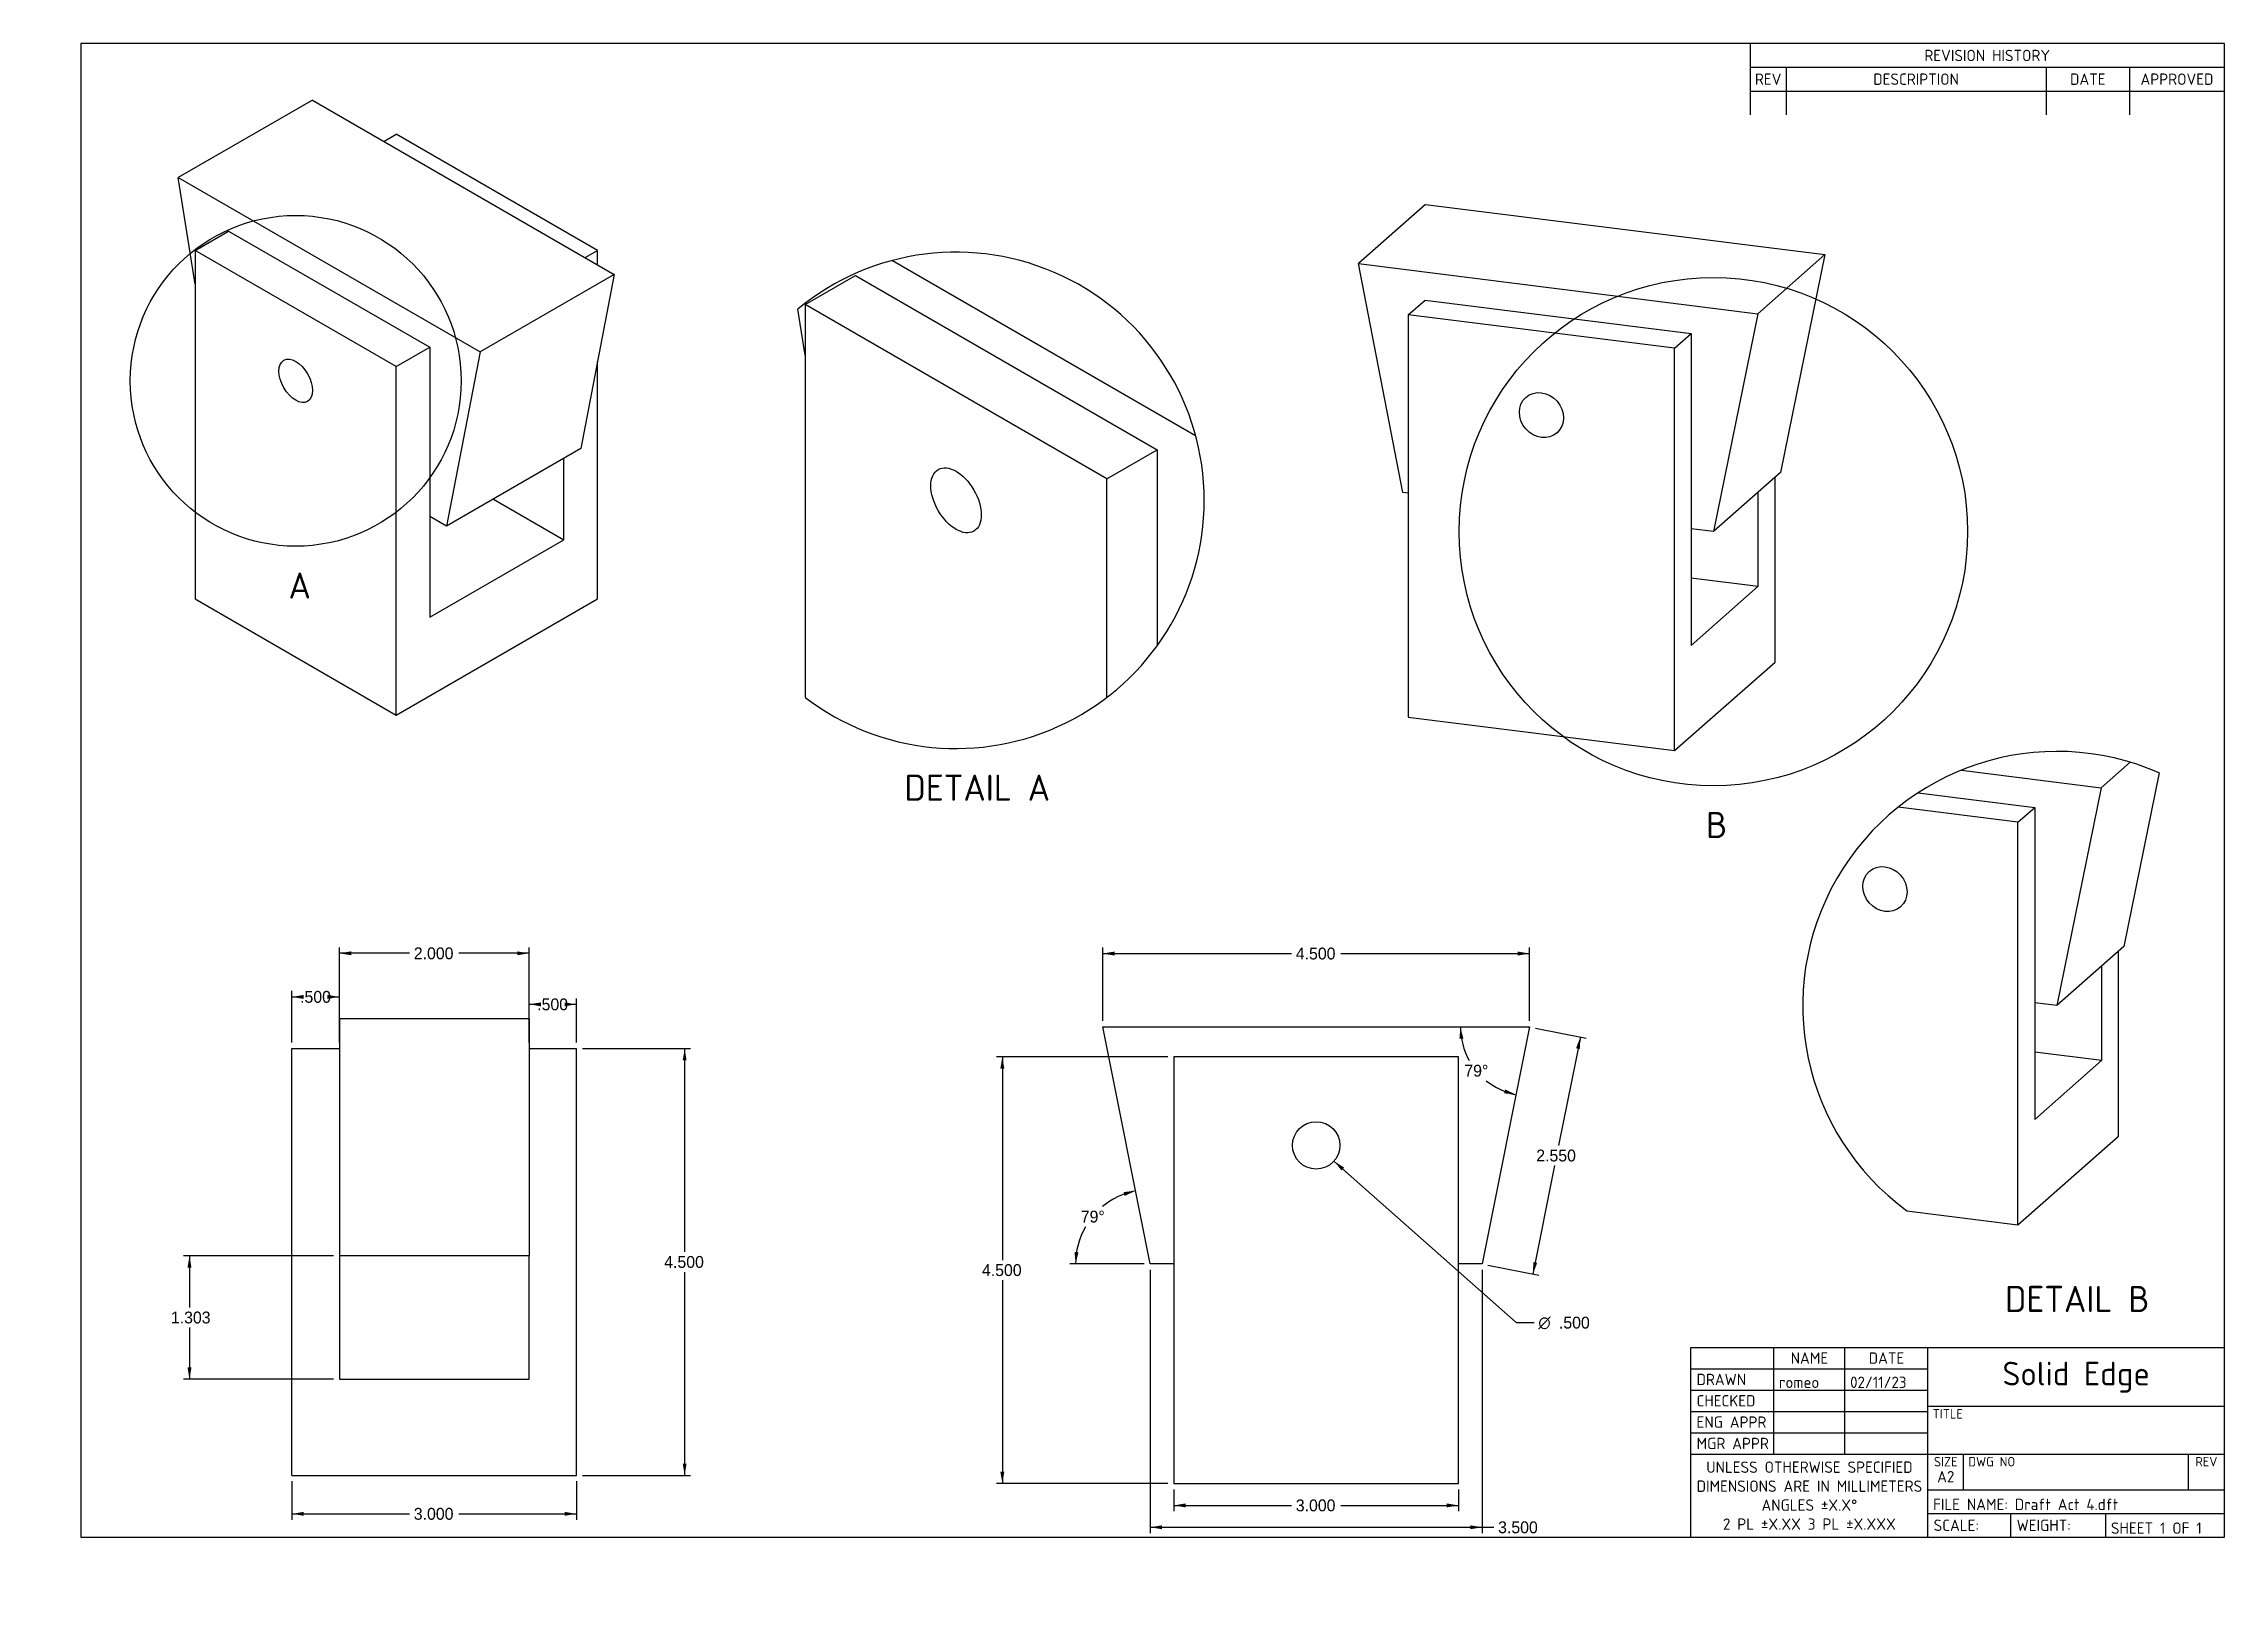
# Model space of a CAD drawing. Header units: inches. Extents: x 0 to 23, y -0.2 to 16.1.
import ezdxf
from ezdxf import colors
from ezdxf.entities.mleader import LeaderData, LeaderLine
from ezdxf.enums import TextEntityAlignment as Align
from ezdxf.lldxf.tags import DXFTag
from ezdxf.math import Vec2, Vec3

# ---------------------------------------------------------------- set-up
doc = ezdxf.new("R2010")
doc.units = ezdxf.units.IN
doc.header["$MEASUREMENT"] = 0
for name, color, linetype in [('BASE', 7, 'Continuous'), ('CILINDRO', 7, 'Continuous'), ('Default', 7, 'Continuous'), ('TRAPECIO', 7, 'Continuous')]:
    doc.layers.add(name, color=color, linetype=linetype)
doc.styles.add('SEACAD_Solid_Edge_ANSI', font='seans.ttf')
doc.styles.add('SEACAD_Solid_Edge_ANSI1_Symbols', font='semeca1.ttf')
doc.styles.add('SEACAD_Solid_Edge_ISO', font='seiso.ttf')
tags = doc.linetypes.add('CENTER2', pattern=[1.125, 0.75, -0.125, 0.125, -0.125]).pattern_tags.tags
tags[10:11] = [DXFTag(74, 4), DXFTag(75, 0), DXFTag(340, '0'), DXFTag(46, 0.0), DXFTag(50, 0.0), DXFTag(44, 0.0), DXFTag(45, 0.0)]
tags[8:9] = [DXFTag(74, 4), DXFTag(75, 0), DXFTag(340, '0'), DXFTag(46, 0.0), DXFTag(50, 0.0), DXFTag(44, 0.0), DXFTag(45, 0.0)]
tags[6:7] = [DXFTag(74, 4), DXFTag(75, 0), DXFTag(340, '0'), DXFTag(46, 0.0), DXFTag(50, 0.0), DXFTag(44, 0.0), DXFTag(45, 0.0)]
tags[4:5] = [DXFTag(74, 4), DXFTag(75, 0), DXFTag(340, '0'), DXFTag(46, 0.0), DXFTag(50, 0.0), DXFTag(44, 0.0), DXFTag(45, 0.0)]
doc.dimstyles.new('ANSI_(in)', dxfattribs={"dimtxt": 0.125, "dimasz": 0.125, "dimexe": 0.0625, "dimexo": 0.0625, "dimgap": 0.03125, "dimtad": 0, "dimtih": 1, "dimtoh": 1, "dimdec": 3, "dimzin": 4, "dimdsep": 46, "dimtxsty": 'SEACAD_Solid_Edge_ANSI', "dimblk1": '_SE_FILLED', "dimblk2": '_SE_FILLED', "dimsah": 1, "dimcen": 0.0625, "dimadec": 0, "dimazin": 0, "dimtfac": 0.8, "dimtdec": 3, "dimtofl": 0, "dimtmove": 0, "dimatfit": 3, "dimfxl": 1, "dimtolj": 1, "dimtzin": 4, "dimarcsym": 0})

# ---------------------------------------------------------------- blocks, each defined once
blk = doc.blocks.new('SE')
at = {"layer": 'BASE', "color": 7, "linetype": 'Continuous'}
for p, q in [((3.588, 15.111), (3.718, 15.186)), ((5.84, 13.961), (3.718, 15.186)), ((1.597, 13.961), (1.95, 14.165)), ((1.95, 14.165), (4.072, 12.941)), ((3.718, 12.737), (1.597, 13.961)), ((1.597, 13.961), (1.597, 10.287)), ((5.709, 13.886), (5.84, 13.961)), ((5.84, 13.81), (5.84, 13.961)), ((3.718, 12.737), (4.072, 12.941)), ((4.072, 12.941), (4.072, 10.093)), ((3.718, 9.062), (3.718, 12.737)), ((5.84, 10.287), (5.84, 12.79)), ((5.486, 10.91), (5.486, 11.769)), ((4.742, 11.339), (5.486, 10.91)), ((4.072, 10.093), (5.486, 10.91)), ((1.597, 10.287), (3.718, 9.062)), ((3.718, 9.062), (5.84, 10.287))]:
    blk.add_line(p, q, dxfattribs=at)
blk.add_ellipse((2.658, 12.586), major_axis=(0.125, -0.217), ratio=0.57735, dxfattribs=at)
at = {"layer": 'CILINDRO', "color": 7, "linetype": 'Continuous'}
blk.add_ellipse((2.658, 12.586), major_axis=(0.125, -0.217), ratio=0.57735, dxfattribs=at)
at = {"layer": 'TRAPECIO', "color": 7, "linetype": 'Continuous'}
for p, q in [((2.834, 15.545), (1.42, 14.729)), ((2.834, 15.545), (6.016, 13.708)), ((1.42, 14.729), (4.602, 12.892)), ((1.597, 13.606), (1.42, 14.729)), ((6.016, 13.708), (4.602, 12.892)), ((6.016, 13.708), (5.663, 11.871)), ((4.602, 12.892), (4.249, 11.055)), ((5.663, 11.871), (4.249, 11.055)), ((4.249, 11.055), (4.072, 11.157))]:
    blk.add_line(p, q, dxfattribs=at)
blk = doc.blocks.new('SE1')
at = {"layer": 'BASE', "color": 7, "linetype": 'Continuous'}
for p, q in [((14.917, 5.459), (11.917, 5.459)), ((11.917, 5.459), (11.917, 0.959)), ((14.917, 0.959), (14.917, 5.459)), ((11.917, 0.959), (14.917, 0.959))]:
    blk.add_line(p, q, dxfattribs=at)
blk.add_circle((13.417, 4.524), 0.25, dxfattribs=at)
at = {"layer": 'CILINDRO', "color": 7, "linetype": 'Continuous'}
blk.add_circle((13.417, 4.524), 0.25, dxfattribs=at)
at = {"layer": 'TRAPECIO', "color": 7, "linetype": 'Continuous'}
for p, q in [((11.167, 5.774), (15.667, 5.774)), ((11.667, 3.274), (11.167, 5.774)), ((15.667, 5.774), (15.167, 3.274)), ((11.917, 3.274), (11.667, 3.274)), ((15.167, 3.274), (14.917, 3.274))]:
    blk.add_line(p, q, dxfattribs=at)
blk = doc.blocks.new('SE2')
at = {"layer": 'BASE', "color": 7, "linetype": 'Continuous'}
for p, q in [((2.618, 1.045), (2.618, 5.545)), ((2.618, 5.545), (3.118, 5.545)), ((5.118, 5.545), (5.618, 5.545)), ((5.618, 1.045), (5.618, 5.545)), ((3.118, 3.36), (3.118, 2.058)), ((5.118, 2.058), (5.118, 3.36)), ((3.118, 2.058), (5.118, 2.058)), ((2.618, 1.045), (5.618, 1.045))]:
    blk.add_line(p, q, dxfattribs=at)
at = {"layer": 'TRAPECIO', "color": 7, "linetype": 'Continuous'}
for p, q in [((3.118, 5.86), (3.118, 3.36)), ((5.118, 5.86), (3.118, 5.86)), ((5.118, 5.86), (5.118, 3.36)), ((5.118, 3.36), (3.118, 3.36))]:
    blk.add_line(p, q, dxfattribs=at)
blk = doc.blocks.new('SE3')
at = {"layer": 'BASE', "color": 7, "linetype": 'Continuous'}
for p, q in [((14.388, 13.283), (14.565, 13.438)), ((14.565, 13.438), (17.372, 13.085)), ((17.195, 12.93), (14.388, 13.283)), ((14.388, 13.283), (14.388, 9.039)), ((17.195, 12.93), (17.372, 13.085)), ((17.195, 8.687), (17.195, 12.93)), ((17.372, 13.085), (17.372, 9.797)), ((18.255, 9.621), (18.255, 11.569)), ((18.078, 10.42), (18.078, 11.413)), ((17.372, 10.509), (18.078, 10.42)), ((17.372, 9.797), (18.078, 10.42)), ((17.195, 8.687), (18.255, 9.621)), ((14.388, 9.039), (17.195, 8.687))]:
    blk.add_line(p, q, dxfattribs=at)
blk.add_ellipse((15.792, 12.225), major_axis=(0.165, -0.187), ratio=0.882136, dxfattribs=at)
at = {"layer": 'CILINDRO', "color": 7, "linetype": 'Continuous'}
blk.add_ellipse((15.792, 12.225), major_axis=(0.165, -0.187), ratio=0.882136, dxfattribs=at)
at = {"layer": 'TRAPECIO', "color": 7, "linetype": 'Continuous'}
for p, q in [((14.57, 14.447), (13.863, 13.824)), ((14.57, 14.447), (18.78, 13.918)), ((13.863, 13.824), (18.073, 13.294)), ((14.331, 11.408), (13.863, 13.824)), ((18.78, 13.918), (18.073, 13.294)), ((18.78, 13.918), (18.312, 11.619)), ((18.073, 13.294), (17.605, 10.996)), ((18.312, 11.619), (17.605, 10.996)), ((14.388, 11.401), (14.331, 11.408)), ((17.605, 10.996), (17.372, 11.025))]:
    blk.add_line(p, q, dxfattribs=at)
blk = doc.blocks.new('DMBLK1')
at = {"layer": 'Default', "linetype": 'Continuous'}
for points in [[(3.243, 6.57), (3.118, 6.55), (3.243, 6.529)], [(4.993, 6.57), (4.993, 6.529), (5.118, 6.55)]]:
    blk.add_hatch(color=7, dxfattribs=at).paths.add_polyline_path(points)
at = {"layer": 'Default', "color": 7, "linetype": 'Continuous'}
for p, q in [((3.118, 5.923), (3.118, 6.612)), ((3.859, 6.55), (3.118, 6.55)), ((5.118, 6.55), (4.377, 6.55)), ((5.118, 5.923), (5.118, 6.612))]:
    blk.add_line(p, q, dxfattribs=at)
at = {"layer": 'Default', "color": 7, "linetype": 'Continuous', "style": 'SEACAD_Solid_Edge_ANSI'}
blk.add_text('2.000', height=0.125, dxfattribs=at).set_placement((3.903, 6.612), align=Align.TOP_LEFT)
blk = doc.blocks.new('_SE_FILLED')
at = {"color": 0}
blk.add_line((0, 0), (-1, 0), dxfattribs=at)
blk.add_solid([(0, 0), (-1, -0.1665), (-1, 0.1665), (0, 0)], dxfattribs=at)
blk = doc.blocks.new('DMBLK2')
at = {"layer": 'Default', "linetype": 'Continuous'}
for points in [[(6.779, 5.42), (6.759, 5.545), (6.738, 5.42)], [(6.779, 1.17), (6.738, 1.17), (6.759, 1.045)]]:
    blk.add_hatch(color=7, dxfattribs=at).paths.add_polyline_path(points)
at = {"layer": 'Default', "color": 7, "linetype": 'Continuous'}
for p, q in [((5.681, 5.545), (6.821, 5.545)), ((6.759, 3.401), (6.759, 5.545)), ((6.759, 1.045), (6.759, 3.189)), ((5.681, 1.045), (6.821, 1.045))]:
    blk.add_line(p, q, dxfattribs=at)
at = {"layer": 'Default', "color": 7, "linetype": 'Continuous', "style": 'SEACAD_Solid_Edge_ANSI'}
blk.add_text('4.500', height=0.125, dxfattribs=at).set_placement((6.543, 3.358), align=Align.TOP_LEFT)
blk = doc.blocks.new('DMBLK3')
at = {"layer": 'Default', "linetype": 'Continuous'}
for points in [[(2.743, 6.111), (2.618, 6.09), (2.743, 6.069)], [(2.993, 6.111), (2.993, 6.069), (3.118, 6.09)]]:
    blk.add_hatch(color=7, dxfattribs=at).paths.add_polyline_path(points)
at = {"layer": 'Default', "color": 7, "linetype": 'Continuous'}
for p, q in [((2.618, 5.608), (2.618, 6.153)), ((2.618, 6.09), (2.66, 6.09)), ((3.076, 6.09), (3.118, 6.09)), ((3.118, 5.608), (3.118, 6.153))]:
    blk.add_line(p, q, dxfattribs=at)
at = {"layer": 'Default', "color": 7, "linetype": 'Continuous', "style": 'SEACAD_Solid_Edge_ANSI'}
blk.add_text('.500', height=0.125, dxfattribs=at).set_placement((2.704, 6.153), align=Align.TOP_LEFT)
blk = doc.blocks.new('DMBLK4')
at = {"layer": 'Default', "linetype": 'Continuous'}
for points in [[(5.243, 6.032), (5.118, 6.012), (5.243, 5.991)], [(5.493, 6.032), (5.493, 5.991), (5.618, 6.012)]]:
    blk.add_hatch(color=7, dxfattribs=at).paths.add_polyline_path(points)
at = {"layer": 'Default', "color": 7, "linetype": 'Continuous'}
for p, q in [((5.118, 5.608), (5.118, 6.074)), ((5.118, 6.012), (5.16, 6.012)), ((5.576, 6.012), (5.618, 6.012)), ((5.618, 5.608), (5.618, 6.074))]:
    blk.add_line(p, q, dxfattribs=at)
at = {"layer": 'Default', "color": 7, "linetype": 'Continuous', "style": 'SEACAD_Solid_Edge_ANSI'}
blk.add_text('.500', height=0.125, dxfattribs=at).set_placement((5.204, 6.074), align=Align.TOP_LEFT)
blk = doc.blocks.new('DMBLK5')
at = {"layer": 'Default', "linetype": 'Continuous'}
for points in [[(2.743, 0.619), (2.743, 0.66), (2.618, 0.639)], [(5.493, 0.619), (5.618, 0.639), (5.493, 0.66)]]:
    blk.add_hatch(color=7, dxfattribs=at).paths.add_polyline_path(points)
at = {"layer": 'Default', "color": 7, "linetype": 'Continuous'}
for p, q in [((2.618, 0.983), (2.618, 0.577)), ((5.618, 0.983), (5.618, 0.577)), ((2.618, 0.639), (3.859, 0.639)), ((4.377, 0.639), (5.618, 0.639))]:
    blk.add_line(p, q, dxfattribs=at)
at = {"layer": 'Default', "color": 7, "linetype": 'Continuous', "style": 'SEACAD_Solid_Edge_ANSI'}
blk.add_text('3.000', height=0.125, dxfattribs=at).set_placement((3.903, 0.702), align=Align.TOP_LEFT)
blk = doc.blocks.new('DMBLK6')
at = {"layer": 'Default', "linetype": 'Continuous'}
for points in [[(1.517, 3.235), (1.559, 3.235), (1.538, 3.36)], [(1.517, 2.183), (1.538, 2.058), (1.559, 2.183)]]:
    blk.add_hatch(color=7, dxfattribs=at).paths.add_polyline_path(points)
at = {"layer": 'Default', "color": 7, "linetype": 'Continuous'}
for p, q in [((3.056, 3.36), (1.475, 3.36)), ((1.538, 3.36), (1.538, 2.815)), ((1.538, 2.603), (1.538, 2.058)), ((3.056, 2.058), (1.475, 2.058))]:
    blk.add_line(p, q, dxfattribs=at)
at = {"layer": 'Default', "color": 7, "linetype": 'Continuous', "style": 'SEACAD_Solid_Edge_ANSI'}
blk.add_text('1.303', height=0.125, dxfattribs=at).set_placement((1.342, 2.772), align=Align.TOP_LEFT)
blk = doc.blocks.new('DMBLK7')
at = {"layer": 'Default', "linetype": 'Continuous'}
for points in [[(11.292, 6.568), (11.167, 6.547), (11.292, 6.526)], [(15.542, 6.568), (15.542, 6.526), (15.667, 6.547)]]:
    blk.add_hatch(color=7, dxfattribs=at).paths.add_polyline_path(points)
at = {"layer": 'Default', "color": 7, "linetype": 'Continuous'}
for p, q in [((11.167, 5.837), (11.167, 6.61)), ((11.167, 6.547), (13.158, 6.547)), ((13.676, 6.547), (15.667, 6.547)), ((15.667, 5.837), (15.667, 6.61))]:
    blk.add_line(p, q, dxfattribs=at)
at = {"layer": 'Default', "color": 7, "linetype": 'Continuous', "style": 'SEACAD_Solid_Edge_ANSI'}
blk.add_text('4.500', height=0.125, dxfattribs=at).set_placement((13.202, 6.61), align=Align.TOP_LEFT)
blk = doc.blocks.new('DMBLK8')
at = {"layer": 'Default', "linetype": 'Continuous'}
for points in [[(12.042, 0.707), (12.042, 0.749), (11.917, 0.728)], [(14.792, 0.707), (14.917, 0.728), (14.792, 0.749)]]:
    blk.add_hatch(color=7, dxfattribs=at).paths.add_polyline_path(points)
at = {"layer": 'Default', "color": 7, "linetype": 'Continuous'}
for p, q in [((11.917, 0.897), (11.917, 0.666)), ((11.917, 0.728), (13.158, 0.728)), ((13.676, 0.728), (14.917, 0.728)), ((14.917, 0.897), (14.917, 0.666))]:
    blk.add_line(p, q, dxfattribs=at)
at = {"layer": 'Default', "color": 7, "linetype": 'Continuous', "style": 'SEACAD_Solid_Edge_ANSI'}
blk.add_text('3.000', height=0.125, dxfattribs=at).set_placement((13.202, 0.791), align=Align.TOP_LEFT)
blk = doc.blocks.new('DMBLK9')
at = {"layer": 'Default', "linetype": 'Continuous'}
for points in [[(10.087, 5.334), (10.129, 5.334), (10.108, 5.459)], [(10.087, 1.084), (10.108, 0.959), (10.129, 1.084)]]:
    blk.add_hatch(color=7, dxfattribs=at).paths.add_polyline_path(points)
at = {"layer": 'Default', "color": 7, "linetype": 'Continuous'}
for p, q in [((11.854, 5.459), (10.046, 5.459)), ((10.108, 5.459), (10.108, 3.315)), ((10.108, 3.103), (10.108, 0.959)), ((11.854, 0.959), (10.046, 0.959))]:
    blk.add_line(p, q, dxfattribs=at)
at = {"layer": 'Default', "color": 7, "linetype": 'Continuous', "style": 'SEACAD_Solid_Edge_ANSI'}
blk.add_text('4.500', height=0.125, dxfattribs=at).set_placement((9.893, 3.272), align=Align.TOP_LEFT)
blk = doc.blocks.new('DMBLK10')
at = {"layer": 'Default', "linetype": 'Continuous'}
blk.add_hatch(color=7, dxfattribs=at).paths.add_polyline_path([(13.711, 4.291), (13.604, 4.359), (13.684, 4.26)])
at = {"layer": 'Default', "color": 7, "linetype": 'Continuous'}
for p, q in [((13.604, 4.359), (15.527, 2.656)), ((15.527, 2.656), (15.715, 2.656))]:
    blk.add_line(p, q, dxfattribs=at)
for s, style, p in [('O', 'SEACAD_Solid_Edge_ANSI1_Symbols', (15.759, 2.718)), ('.500', 'SEACAD_Solid_Edge_ANSI', (15.976, 2.718))]:
    blk.add_text(s, height=0.125, dxfattribs=dict(at, style=style)).set_placement(p, align=Align.TOP_LEFT)
blk = doc.blocks.new('DMBLK11')
at = {"layer": 'Default', "linetype": 'Continuous'}
for points in [[(16.198, 5.541), (16.202, 5.667), (16.157, 5.549)], [(15.747, 3.286), (15.706, 3.294), (15.702, 3.167)]]:
    blk.add_hatch(color=7, dxfattribs=at).paths.add_polyline_path(points)
at = {"layer": 'Default', "color": 7, "linetype": 'Continuous'}
for p, q in [((15.728, 5.762), (16.263, 5.655)), ((16.202, 5.667), (15.973, 4.523)), ((15.931, 4.311), (15.702, 3.167)), ((15.228, 3.262), (15.763, 3.155))]:
    blk.add_line(p, q, dxfattribs=at)
at = {"layer": 'Default', "color": 7, "linetype": 'Continuous', "style": 'SEACAD_Solid_Edge_ANSI'}
blk.add_text('2.550', height=0.125, dxfattribs=at).set_placement((15.737, 4.48), align=Align.TOP_LEFT)
blk = doc.blocks.new('DMBLK12')
at = {"layer": 'Default', "linetype": 'Continuous'}
for points in [[(11.792, 0.477), (11.792, 0.518), (11.667, 0.498)], [(15.042, 0.477), (15.167, 0.498), (15.042, 0.518)]]:
    blk.add_hatch(color=7, dxfattribs=at).paths.add_polyline_path(points)
at = {"layer": 'Default', "color": 7, "linetype": 'Continuous'}
for p, q in [((11.667, 3.212), (11.667, 0.435)), ((15.167, 3.212), (15.167, 0.435)), ((11.667, 0.498), (15.291, 0.498))]:
    blk.add_line(p, q, dxfattribs=at)
at = {"layer": 'Default', "color": 7, "linetype": 'Continuous', "style": 'SEACAD_Solid_Edge_ANSI'}
blk.add_text('3.500', height=0.125, dxfattribs=at).set_placement((15.335, 0.56), align=Align.TOP_LEFT)
blk = doc.blocks.new('DMBLK13')
at = {"layer": 'Default', "linetype": 'Continuous'}
for points in [[(14.969, 5.651), (14.937, 5.774), (14.927, 5.648)], [(15.398, 5.074), (15.524, 5.059), (15.41, 5.114)]]:
    blk.add_hatch(color=7, dxfattribs=at).paths.add_polyline_path(points)
at = {"layer": 'Default', "color": 7, "linetype": 'Continuous'}
for start, end in [(180, 209.2311), (231.228, 258.6901)]:
    blk.add_arc((15.667, 5.774), 0.729, start, end, dxfattribs=at)
at = {"layer": 'Default', "color": 7, "linetype": 'Continuous', "style": 'SEACAD_Solid_Edge_ANSI'}
blk.add_text('79°', height=0.125, dxfattribs=at).set_placement((14.979, 5.374), align=Align.TOP_LEFT)
blk = doc.blocks.new('DMBLK14')
at = {"layer": 'Default', "linetype": 'Continuous'}
for points in [[(11.398, 3.991), (11.512, 4.046), (11.387, 4.032)], [(10.869, 3.401), (10.88, 3.274), (10.911, 3.397)]]:
    blk.add_hatch(color=7, dxfattribs=at).paths.add_polyline_path(points)
at = {"layer": 'Default', "color": 7, "linetype": 'Continuous'}
blk.add_line((11.604, 3.274), (10.818, 3.274), dxfattribs=at)
for start, end in [(101.3099, 129.7315), (150.0708, 180)]:
    blk.add_arc((11.667, 3.274), 0.787, start, end, dxfattribs=at)
at = {"layer": 'Default', "color": 7, "linetype": 'Continuous', "style": 'SEACAD_Solid_Edge_ANSI'}
blk.add_text('79°', height=0.125, dxfattribs=at).set_placement((10.935, 3.836), align=Align.TOP_LEFT)
blk = doc.blocks.new('SE5')
at = {"color": 7, "linetype": 'Continuous', "style": 'SEACAD_Solid_Edge_ISO'}
blk.add_text('A', height=0.276, dxfattribs=at).set_placement((2.582, 10.566), align=Align.TOP_LEFT)
blk = doc.blocks.new('SE4')
at = {"layer": 'Default', "color": 7, "linetype": 'CENTER2'}
blk.add_circle((2.658, 12.586), 1.744, dxfattribs=at)
at = {"layer": 'Default'}
blk.add_blockref('SE5', (0, 0), dxfattribs=at)
blk = doc.blocks.new('SE6')
at = {"layer": 'BASE', "color": 7, "linetype": 'Continuous'}
for p, q in [((8.029, 13.39), (8.559, 13.696)), ((8.559, 13.696), (11.741, 11.859)), ((11.211, 11.552), (8.029, 13.39)), ((8.029, 13.39), (8.029, 9.249)), ((11.211, 11.552), (11.741, 11.859)), ((11.741, 11.859), (11.741, 9.794)), ((11.211, 9.249), (11.211, 11.552))]:
    blk.add_line(p, q, dxfattribs=at)
blk.add_ellipse((9.62, 11.326), major_axis=(0.188, -0.325), ratio=0.57735, dxfattribs=at)
at = {"layer": 'CILINDRO', "color": 7, "linetype": 'Continuous'}
blk.add_ellipse((9.62, 11.326), major_axis=(0.188, -0.325), ratio=0.57735, dxfattribs=at)
at = {"layer": 'TRAPECIO', "color": 7, "linetype": 'Continuous'}
for p, q in [((8.951, 13.856), (12.145, 12.011)), ((8.029, 12.857), (7.953, 13.343))]:
    blk.add_line(p, q, dxfattribs=at)
blk = doc.blocks.new('SE10')
at = {"layer": 'Default', "color": 7, "linetype": 'Continuous'}
for start, end in [(0, 129.586), (232.5543, 0)]:
    blk.add_arc((9.62, 11.326), 2.617, start, end, dxfattribs=at)
blk = doc.blocks.new('SE9')
blk.add_blockref('SE10', (0, 0))
blk = doc.blocks.new('SE8')
at = {"layer": 'Default'}
blk.add_blockref('SE9', (0, 0), dxfattribs=at)
blk = doc.blocks.new('SE7')
blk.add_blockref('SE8', (0, 0))
blk = doc.blocks.new('SE12')
at = {"color": 7, "linetype": 'Continuous', "style": 'SEACAD_Solid_Edge_ISO'}
blk.add_text('B', height=0.276, dxfattribs=at).set_placement((17.527, 8.041), align=Align.TOP_LEFT)
blk = doc.blocks.new('SE11')
at = {"layer": 'Default', "color": 7, "linetype": 'CENTER2'}
blk.add_circle((17.605, 10.996), 2.68, dxfattribs=at)
at = {"layer": 'Default'}
blk.add_blockref('SE12', (0, 0), dxfattribs=at)
blk = doc.blocks.new('SE13')
at = {"layer": 'BASE', "color": 7, "linetype": 'Continuous'}
for p, q in [((20.816, 7.932), (19.553, 8.09)), ((19.762, 8.242), (20.993, 8.087)), ((20.816, 7.932), (20.993, 8.087)), ((20.993, 8.087), (20.993, 4.799)), ((20.816, 3.688), (20.816, 7.932)), ((21.876, 4.623), (21.876, 6.57)), ((21.699, 5.422), (21.699, 6.415)), ((20.993, 5.511), (21.699, 5.422)), ((20.993, 4.799), (21.699, 5.422)), ((20.816, 3.688), (21.876, 4.623)), ((19.643, 3.836), (20.816, 3.688))]:
    blk.add_line(p, q, dxfattribs=at)
blk.add_ellipse((19.413, 7.227), major_axis=(0.165, -0.187), ratio=0.882136, dxfattribs=at)
at = {"layer": 'CILINDRO', "color": 7, "linetype": 'Continuous'}
blk.add_ellipse((19.413, 7.227), major_axis=(0.165, -0.187), ratio=0.882136, dxfattribs=at)
at = {"layer": 'TRAPECIO', "color": 7, "linetype": 'Continuous'}
for p, q in [((21.998, 8.564), (21.694, 8.296)), ((20.221, 8.482), (21.694, 8.296)), ((21.694, 8.296), (21.227, 5.998)), ((22.306, 8.451), (21.933, 6.621)), ((21.933, 6.621), (21.227, 5.998)), ((21.227, 5.998), (20.993, 6.027))]:
    blk.add_line(p, q, dxfattribs=at)
blk = doc.blocks.new('SE17')
at = {"layer": 'Default', "color": 7, "linetype": 'Continuous'}
blk.add_arc((21.227, 5.998), 2.68, 66.26, 233.7843, dxfattribs=at)
blk = doc.blocks.new('SE16')
blk.add_blockref('SE17', (0, 0))
blk = doc.blocks.new('SE15')
at = {"layer": 'Default'}
blk.add_blockref('SE16', (0, 0), dxfattribs=at)
blk = doc.blocks.new('SE14')
blk.add_blockref('SE15', (0, 0))
blk = doc.blocks.new('_Dot')
at = {"color": 0, "linetype": 'ByBlock', "lineweight": -2}
blk.add_line((-0.5, 0), (-1, 0), dxfattribs=at)
at = {"color": 0, "linetype": 'ByBlock', "const_width": 0.5}
blk.add_lwpolyline([(-0.25, 0, 1), (0.25, 0, 1)], format="xyb", close=True, dxfattribs=at)

msp = doc.modelspace()

# ---------------------------------------------------------------- linework, layer by layer
at = {"layer": 'Default', "color": 7, "linetype": 'Continuous'}
for p, q in [((22.9921, 16.1417), (0.3937, 16.1417)), ((0.3937, 16.1417), (0.3937, 0.3937)), ((17.9921, 16.1417), (17.9921, 15.3917)), ((22.9921, 0.3937), (22.9921, 16.1417)), ((17.9921, 15.8917), (22.9921, 15.8917)), ((18.3721, 15.8917), (18.3721, 15.3917)), ((21.1121, 15.8917), (21.1121, 15.3917)), ((21.9921, 15.8917), (21.9921, 15.3917)), ((17.9921, 15.6417), (22.9921, 15.6417)), ((17.3671, 0.3937), (17.3671, 2.3937)), ((17.3671, 2.3937), (22.9921, 2.3937)), ((18.2421, 1.2687), (18.2421, 2.3937)), ((18.9921, 1.2687), (18.9921, 2.3937)), ((19.8671, 0.3937), (19.8671, 2.3937)), ((17.3671, 2.1687), (19.8671, 2.1687)), ((17.3671, 1.9437), (19.8671, 1.9437)), ((17.3671, 1.7187), (19.8671, 1.7187)), ((19.8671, 1.7737), (22.9921, 1.7737)), ((17.3671, 1.4937), (19.8671, 1.4937)), ((17.3671, 1.2687), (22.9921, 1.2687)), ((20.2421, 0.8937), (20.2421, 1.2637)), ((22.6121, 0.8937), (22.6121, 1.2637)), ((19.8671, 0.8937), (22.9921, 0.8937)), ((19.8671, 0.6437), (22.9921, 0.6437)), ((20.7421, 0.3937), (20.7421, 0.6437)), ((21.7421, 0.3937), (21.7421, 0.6437)), ((0.3937, 0.3937), (22.9921, 0.3937))]:
    msp.add_line(p, q, dxfattribs=at)

# ---------------------------------------------------------------- block references
at = {"layer": 'Default'}
for name in ['SE', 'SE4', 'SE3', 'SE7', 'SE6', 'SE11', 'SE14', 'SE13', 'SE2', 'SE1']:
    msp.add_blockref(name, (0, 0), dxfattribs=at)

# ---------------------------------------------------------------- texts
at = {"layer": 'Default', "color": 7, "linetype": 'Continuous', "style": 'SEACAD_Solid_Edge_ISO'}
for s, p in [('DETAIL A', (9.0751, 8.4338)), ('DETAIL B', (20.6787, 3.0426))]:
    msp.add_text(s, height=0.27559, dxfattribs=at).set_placement(p, align=Align.TOP_LEFT)
at = {"layer": 'Default'}
for s, insert, char_height, width, attachment_point in [('{\\fSolid Edge ISO|b0||i0||c0|p34;\\C7;\\H0.12;\\W1.;REVISION HISTORY}', (20.4921, 16.0167), 0.12, 5, 5), ('{\\fSolid Edge ISO|b0||i0||c0|p34;\\C7;\\H0.12;\\W1.;REV}', (18.1821, 15.7667), 0.12, 0.38, 5), ('{\\fSolid Edge ISO|b0||i0||c0|p34;\\C7;\\H0.12;\\W1.;DESCRIPTION}', (19.7421, 15.7667), 0.12, 2.74, 5), ('{\\fSolid Edge ISO|b0||i0||c0|p34;\\C7;\\H0.12;\\W1.;DATE}', (21.5521, 15.7667), 0.12, 0.88, 5), ('{\\fSolid Edge ISO|b0||i0||c0|p34;\\C7;\\H0.12;\\W1.;APPROVED}', (22.4921, 15.7667), 0.12, 1, 5), ('{\\fSolid Edge ISO|b0||i0||c0|p34;\\C7;\\H0.12;\\W1.;NAME}', (18.6171, 2.2812), 0.12, 0.75, 5), ('{\\fSolid Edge ISO|b0||i0||c0|p34;\\C7;\\H0.12;\\W1.;DATE}', (19.4296, 2.2812), 0.12, 0.875, 5), ('{\\fSolid Edge ISO|b0||i0||c0|p34;\\C7;\\H0.12;\\W1.;DRAWN}', (17.4271, 2.0562), 0.12, 0.815, 4), ('{\\fSolid Edge ISO|b1||i0||c0|p34;\\C7;\\H0.25;\\W1.;Solid Edge}', (21.4296, 2.08), 0.25, 3.125, 5), ('{\\fSolid Edge ISO|b0||i0||c0|p34;\\C7;\\H0.12;\\W1.;CHECKED}', (17.4271, 1.8312), 0.12, 0.815, 4), ('{\\fSolid Edge ISO|b0||i0||c0|p34;\\C7;\\H0.12;\\W1.;ENG APPR}', (17.4271, 1.6062), 0.12, 0.815, 4), ('{\\fSolid Edge ISO|b0||i0||c0|p34;\\C7;\\H0.1;\\W1.;TITLE}', (19.9171, 1.7442), 0.1, 3.075, 1), ('{\\fSolid Edge ISO|b0||i0||c0|p34;\\C7;\\H0.12;\\W1.;MGR APPR}', (17.4271, 1.3812), 0.12, 0.815, 4), ('{\\fSolid Edge ISO|b0||i0||c0|p34;\\C7;\\H0.12;\\W1.;UNLESS OTHERWISE SPECIFIED\\P}{\\fSolid Edge ISO|b0||i0||c0|p34;\\C7;\\H0.12;\\W1.;DIMENSIONS ARE IN MILLIMETERS\\P}{\\fSolid Edge ISO|b0||i0||c0|p34;\\C7;\\H0.12;\\W1.;ANGLES ±X.X°\\P}{\\fSolid Edge ISO|b0||i0||c0|p34;\\C7;\\H0.12;\\W1.;2 PL ±X.XX 3 PL ±X.XXX}', (18.6171, 0.8312), 0.12, 2.5, 5), ('{\\fSolid Edge ISO|b0||i0||c0|p34;\\C7;\\H0.1;\\W1.;SIZE}', (20.0546, 1.2392), 0.1, 0.375, 2), ('{\\fSolid Edge ISO|b0||i0||c0|p34;\\C7;\\H0.1;\\W1.;DWG NO}', (20.2921, 1.2392), 0.1, 2.32, 1), ('{\\fSolid Edge ISO|b0||i0||c0|p34;\\C7;\\H0.1;\\W1.;REV}', (22.8021, 1.2392), 0.1, 0.38, 2), ('{\\fSolid Edge ISO|b1||i0||c0|p34;\\C7;\\H0.12;\\W1.;A2}', (20.0546, 1.0312), 0.12, 0.375, 5), ('{\\fSolid Edge ISO|b0||i0||c0|p34;\\C7;\\H0.12;\\W1.;SCALE:}', (19.9271, 0.5187), 0.12, 0.815, 4), ('{\\fSolid Edge ISO|b0||i0||c0|p34;\\C7;\\H0.12;\\W1.;WEIGHT:}', (20.8021, 0.5187), 0.12, 0.94, 4)]:
    msp.add_mtext(s, dxfattribs=dict(at, insert=insert, char_height=char_height, width=width, attachment_point=attachment_point))

# ---------------------------------------------------------------- dimensions: what is measured, and where the dimension line sits
at = {"layer": 'Default', "color": 7, "linetype": 'Continuous'}
dim = msp.add_linear_dim(base=(3.1182, 6.5495), p1=(5.1182, 5.8604), p2=(3.1182, 5.8604), text='\\A1;<>', dimstyle='ANSI_(in)', dxfattribs=at)
dim.commit()
dim.dimension.update_dxf_attribs({"geometry": 'DMBLK1', "text_midpoint": (4.1182, 6.5495), "dimtype": 160})
for base, p1, p2, angle, picture, middle in [((11.1668, 6.5471), (11.1668, 5.7743), (15.6668, 5.7743), 0, 'DMBLK7', (13.4168, 6.5471)), ((2.6182, 6.0903), (2.6182, 5.5452), (3.1182, 5.5452), 0, 'DMBLK3', (2.8682, 6.0903)), ((5.1182, 6.0115), (5.1182, 5.5452), (5.6182, 5.5452), 0, 'DMBLK4', (5.3682, 6.0115)), ((16.2021, 5.6672), (15.6668, 5.7743), (15.1668, 3.2743), 258.69007, 'DMBLK11', (15.9521, 4.4172)), ((6.7585, 1.0452), (5.6182, 1.0452), (5.6182, 5.5452), 90, 'DMBLK2', (6.7585, 3.2952)), ((10.108, 5.459), (11.9168, 5.459), (11.9168, 0.959), 270, 'DMBLK9', (10.108, 3.209)), ((1.5378, 3.3604), (3.1182, 3.3604), (3.1182, 2.0576), 270, 'DMBLK6', (1.5378, 2.709)), ((11.6668, 0.4976), (11.6668, 3.2743), (15.1668, 3.2743), 0, 'DMBLK12', (15.2911, 0.4976)), ((2.6182, 0.6394), (2.6182, 1.0452), (5.6182, 1.0452), 0, 'DMBLK5', (4.1182, 0.6394)), ((11.9168, 0.7281), (11.9168, 0.959), (14.9168, 0.959), 360, 'DMBLK8', (13.4168, 0.7281))]:
    dim = msp.add_linear_dim(base=base, p1=p1, p2=p2, angle=angle, text='\\A1;<>', dimstyle='ANSI_(in)', dxfattribs=at)
    dim.commit()
    dim.dimension.update_dxf_attribs({"geometry": picture, "text_midpoint": middle, "dimtype": 161})
for base, line1, line2, picture, middle in [((11.0584, 3.773), ((11.6668, 3.2743), (11.1668, 5.7743)), ((11.6668, 3.2743), (15.1668, 3.2743)), 'DMBLK14', (11.0584, 3.773)), ((15.1027, 5.3118), ((15.6668, 5.7743), (11.1668, 5.7743)), ((15.6668, 5.7743), (15.1668, 3.2743)), 'DMBLK13', (15.1027, 5.3118))]:
    dim = msp.add_angular_dim_2l(base=base, line1=line1, line2=line2, text='\\A1;<>', dimstyle='ANSI_(in)', dxfattribs=at)
    dim.commit()
    dim.dimension.update_dxf_attribs({"geometry": picture, "text_midpoint": middle, "dimtype": 162})
dim = msp.add_diameter_dim_2p(p1=(13.2296, 4.69), p2=(13.604, 4.3585), text='\\A1;<>', dimstyle='ANSI_(in)', dxfattribs=at)
dim.commit()
dim.dimension.update_dxf_attribs({"geometry": 'DMBLK10', "text_midpoint": (15.7149, 2.6559), "dimtype": 163})

# ---------------------------------------------------------------- leaders
ml = msp.add_multileader_mtext('Standard', dxfattribs=at)
ml.set_content('{\\pxsm0.9;\\fSolid Edge ISO|b0||i0||c0|p34;\\W1.;02/11/23\\P}', color=256)
ml.set_leader_properties()
ml.set_arrow_properties(name='DOT')
ml.build(insert=Vec2(0, 0))
ml.multileader.update_dxf_attribs({"leader_type": 0, "dogleg_length": 0, "arrow_head_size": 0.12})
ctx = ml.context
ctx.base_point, ctx.char_height, ctx.arrow_head_size, ctx.landing_gap_size = Vec3(19.0041, 2.0556), 0.12, 0.12, 0.042
notes = []
notes.append((ctx, [(0, (0, 0, 0), (0, 0), (1, 0), 1, [])]))
ctx.mtext.insert = Vec3(19.0461, 2.0862)
ml = msp.add_multileader_mtext('Standard', dxfattribs=at)
ml.set_content('{\\pxsm0.9;\\fSolid Edge ISO|b0||i0||c0|p34;\\W1.;romeo\\P}', color=256)
ml.set_leader_properties()
ml.set_arrow_properties(name='DOT')
ml.build(insert=Vec2(0, 0))
ml.multileader.update_dxf_attribs({"leader_type": 0, "dogleg_length": 0, "arrow_head_size": 0.12})
ctx = ml.context
ctx.base_point, ctx.char_height, ctx.arrow_head_size, ctx.landing_gap_size = Vec3(18.2541, 2.0558), 0.12, 0.12, 0.042
notes.append((ctx, [(0, (0, 0, 0), (0, 0), (1, 0), 1, [])]))
ctx.mtext.insert = Vec3(18.2961, 2.0862)
ml = msp.add_multileader_mtext('Standard', dxfattribs=at)
ml.set_content('{\\pxsm0.9;\\fSolid Edge ISO|b0||i0||c0|p34;\\W1.;FILE NAME: Draft Act 4.dft\\P}', color=256)
ml.set_leader_properties()
ml.set_arrow_properties(name='DOT')
ml.build(insert=Vec2(0, 0))
ml.multileader.update_dxf_attribs({"leader_type": 0, "dogleg_length": 0, "arrow_head_size": 0.12})
ctx = ml.context
ctx.base_point, ctx.char_height, ctx.arrow_head_size, ctx.landing_gap_size = Vec3(19.8791, 0.7685), 0.12, 0.12, 0.042
notes.append((ctx, [(0, (0, 0, 0), (0, 0), (1, 0), 1, [])]))
ctx.mtext.insert = Vec3(19.9211, 0.7987)
ml = msp.add_multileader_mtext('Standard', dxfattribs=at)
ml.set_content('{\\pxsm0.9;\\fSolid Edge ISO|b0||i0||c0|p34;\\W1.;SHEET 1 OF 1\\P}', color=256)
ml.set_leader_properties()
ml.set_arrow_properties(name='DOT')
ml.build(insert=Vec2(0, 0))
ml.multileader.update_dxf_attribs({"leader_type": 0, "dogleg_length": 0, "arrow_head_size": 0.12})
ctx = ml.context
ctx.base_point, ctx.char_height, ctx.arrow_head_size, ctx.landing_gap_size = Vec3(21.7541, 0.5181), 0.12, 0.12, 0.042
notes.append((ctx, [(0, (0, 0, 0), (0, 0), (1, 0), 1, [])]))
ctx.mtext.insert = Vec3(21.7961, 0.5487)
for ctx, leaders in notes:
    for number, flags, end, landing, length, lines in leaders:
        leader = LeaderData()
        leader.index, (leader.has_last_leader_line, leader.has_dogleg_vector, leader.attachment_direction) = number, flags
        leader.last_leader_point, leader.dogleg_vector, leader.dogleg_length = Vec3(end), Vec3(landing), length
        for number, points, colour, breaks in lines:
            line = LeaderLine()
            line.index, line.vertices, line.color, line.breaks = number, Vec3.list(points), colors.encode_raw_color(colour), breaks
            leader.lines.append(line)
        ctx.leaders.append(leader)

doc.saveas('drawing.dxf')
